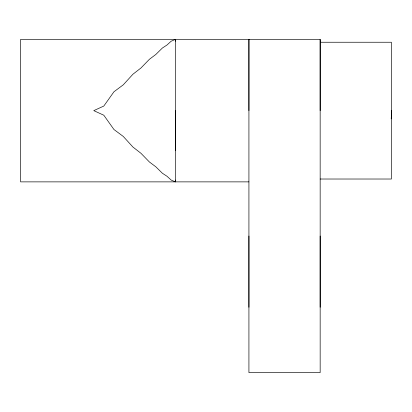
<?xml version="1.0" encoding="UTF-8"?>
<svg xmlns="http://www.w3.org/2000/svg" width="412" height="412" viewBox="0 0 412 412"><rect width="100%" height="100%" fill="white"/><g stroke="black" fill="none" stroke-linecap="round" stroke-linejoin="round"><path stroke-width="0.62" d="M175.352 41.241L175.352 39.398L171.129 41.241L166.989 45.011L162.364 48.039L155.834 54.461L149.391 59.307L140.966 67.98L132.922 74.237L123.27 84.826L113.959 91.763L103.803 106.054L93.771 110.637L103.803 115.216L113.959 129.512L123.27 136.444L132.922 147.038L140.966 153.295L149.391 161.968L155.834 166.808L162.364 173.231L166.989 176.259L171.129 180.029L175.352 181.872L175.352 180.029M175.352 150.529L175.352 110.637M248.925 307.254L248.925 236.014M248.925 110.632L248.925 39.398L248.925 372.603L320.16 372.603L320.16 42.245L391.4 42.245L391.4 179.019L320.16 179.019M320.16 307.254L320.16 236.014M320.16 110.632L320.16 39.398L20.6 39.398L20.6 181.872L248.925 181.872M320.16 39.398L320.16 41.828M175.352 39.398L175.352 181.872M391.251 118.826A31.657 4.455 90 0 0 391.4 110.632A31.657 4.455 -90 0 1 391.251 118.826"/></g></svg>
